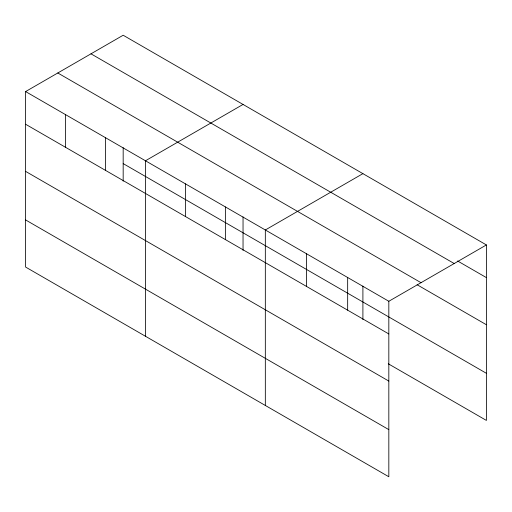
<?xml version="1.0" encoding="UTF-8"?>
<svg xmlns="http://www.w3.org/2000/svg" width="512" height="512" viewBox="0 0 512 512"><rect width="100%" height="100%" fill="white"/><g stroke="black" fill="none" stroke-linecap="round" stroke-linejoin="round"><path stroke-width="0.77" d="M25.6 91.571L388.826 301.274L388.826 476.762L25.6 267.059L25.6 91.571L123.174 35.238L486.4 244.941L486.4 420.429L388.288 363.782M243.04 104.442L145.466 160.774L145.466 336.262M362.906 173.645L265.331 229.978L265.331 405.466M388.826 301.274L486.4 244.941M457.587 260.973L486.4 277.613M90.976 53.824L454.202 263.533M57.798 72.979L421.024 282.688M417.107 284.736L486.4 324.742M123.174 163.597L486.4 373.299M25.6 124.243L388.826 333.946M25.6 171.373L388.826 381.075M25.6 219.93L388.826 429.632M362.906 286.08L362.906 319.571M347.661 277.51L347.661 310.182M306.496 253.741L306.496 286.413M243.04 216.877L243.04 250.368M225.376 206.912L225.376 239.578M185.421 183.84L185.421 216.512M123.174 147.674L123.174 181.165M105.51 137.709L105.51 170.374M65.555 114.637L65.555 147.309"/></g></svg>
